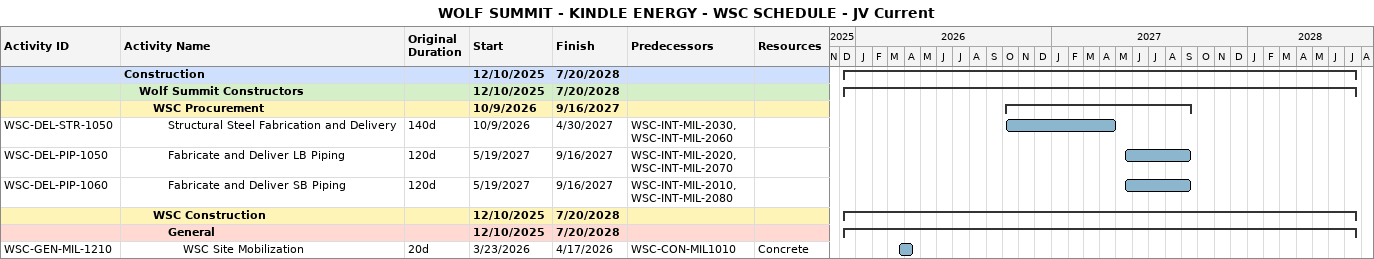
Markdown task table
WOLF SUMMIT - KINDLE ENERGY - WSC SCHEDULE - JV Current

| ID | Level | Task | Original duration | Start | Finish | Predecessors | Resources |
|---|---|---|---|---|---|---|---|
|  | 1 | **Construction** |  | 2025-12-10 | 2028-07-20 |  |  |
|  | 2 | **Wolf Summit Constructors** |  | 2025-12-10 | 2028-07-20 |  |  |
|  | 3 | **WSC Procurement** |  | 2026-10-09 | 2027-09-16 |  |  |
| WSC-DEL-STR-1050 | 4 | Structural Steel Fabrication and Delivery | 140d | 2026-10-09 | 2027-04-30 | WSC-INT-MIL-2030, WSC-INT-MIL-2060 |  |
| WSC-DEL-PIP-1050 | 4 | Fabricate and Deliver LB Piping | 120d | 2027-05-19 | 2027-09-16 | WSC-INT-MIL-2020, WSC-INT-MIL-2070 |  |
| WSC-DEL-PIP-1060 | 4 | Fabricate and Deliver SB Piping | 120d | 2027-05-19 | 2027-09-16 | WSC-INT-MIL-2010, WSC-INT-MIL-2080 |  |
|  | 3 | **WSC Construction** |  | 2025-12-10 | 2028-07-20 |  |  |
|  | 4 | **General** |  | 2025-12-10 | 2028-07-20 |  |  |
| WSC-GEN-MIL-1210 | 5 | WSC Site Mobilization | 20d | 2026-03-23 | 2026-04-17 | WSC-CON-MIL1010 | Concrete |
